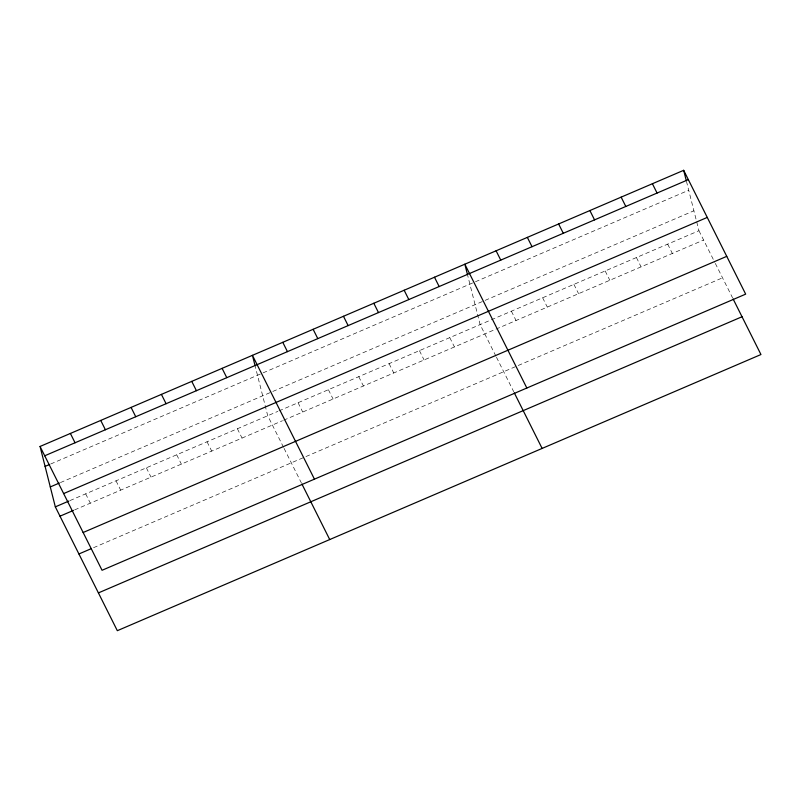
<?xml version="1.0" encoding="UTF-8"?>
<svg xmlns="http://www.w3.org/2000/svg" width="801" height="801" viewBox="0 0 801 801"><rect width="100%" height="100%" fill="white"/><g stroke="black" fill="none" stroke-linecap="round" stroke-linejoin="round"><path stroke-width="0.6" stroke-dasharray="4 3" d="M50.713 463.989L261.977 373.346M263.108 372.855L474.342 282.222M475.464 281.742L688.71 190.248M60.405 482.592L271.669 391.949M272.791 391.469L484.004 300.846M485.126 300.365L693.906 210.783M69.937 500.595L277.837 411.394M278.958 410.913L490.162 320.3M491.283 319.819L698.943 230.718L686.187 180.285M74.603 509.917L282.503 420.715M283.624 420.235L494.828 329.611M495.949 329.131L703.618 240.03M93.527 547.704L304.791 457.051M305.922 456.57L722.532 277.817M698.943 230.718L714.742 262.257M715.303 263.369L732.565 297.842M667.684 244.125L672.349 253.446M636.425 257.542L641.09 266.863M605.166 270.958L609.831 280.27M573.906 284.365L578.572 293.687M542.637 297.782L547.303 307.103M511.378 311.199L516.044 320.51M495.909 356.155L480.119 324.605L467.363 274.172M496.47 357.266L513.731 391.729M449.772 337.621L454.437 346.943M419.434 350.648L424.099 359.959M389.096 363.664L393.762 372.986M358.748 376.68L363.414 386.002M328.41 389.697L333.076 399.018M298.062 402.723L302.728 412.034M283.524 447.278L267.724 415.739L254.968 365.306M284.075 448.39L301.336 482.863M237.376 428.755L242.052 438.077M207.038 441.772L211.704 451.093M176.701 454.788L181.366 464.109M146.353 467.814L151.019 477.126M116.015 480.83L120.681 490.152M85.667 493.847L90.333 503.168"/><path stroke-width="1.2" d="M40.05 446.467L683.674 170.313L745.671 294.137L102.057 570.282L40.05 446.467L55.329 506.863L117.326 630.687L760.95 354.533L733.115 298.953M44.716 455.789L688.339 179.634M45.096 466.402L49.592 464.47M50.283 486.938L59.274 483.073M63.639 493.576L707.253 217.421M55.329 506.863L68.816 501.076M59.995 516.184L73.482 510.397M83.134 532.505L726.747 256.35M78.919 553.972L91.274 548.665M98.413 592.9L742.026 316.745M652.404 183.729L657.07 193.051M621.145 197.146L625.811 206.458M589.886 210.553L594.552 219.874M558.627 223.97L563.293 233.291M527.358 237.386L532.024 246.698M496.099 250.793L500.765 260.115M526.838 388.024L464.84 264.21L467.363 274.172M514.282 392.84L542.117 448.42M434.492 277.226L439.158 286.548M404.155 290.242L408.82 299.564M373.817 303.269L378.483 312.58M343.469 316.285L348.135 325.606M313.131 329.301L317.797 338.623M282.783 342.317L287.449 351.639M314.443 479.158L252.445 355.344L254.968 365.306M301.897 483.974L329.722 539.554M222.107 368.36L226.773 377.671M191.759 381.376L196.425 390.698M161.422 394.392L166.087 403.714M131.074 407.409L135.739 416.73M100.736 420.435L105.402 429.747M70.388 433.451L75.054 442.773M683.674 170.313L686.187 180.285"/></g></svg>
